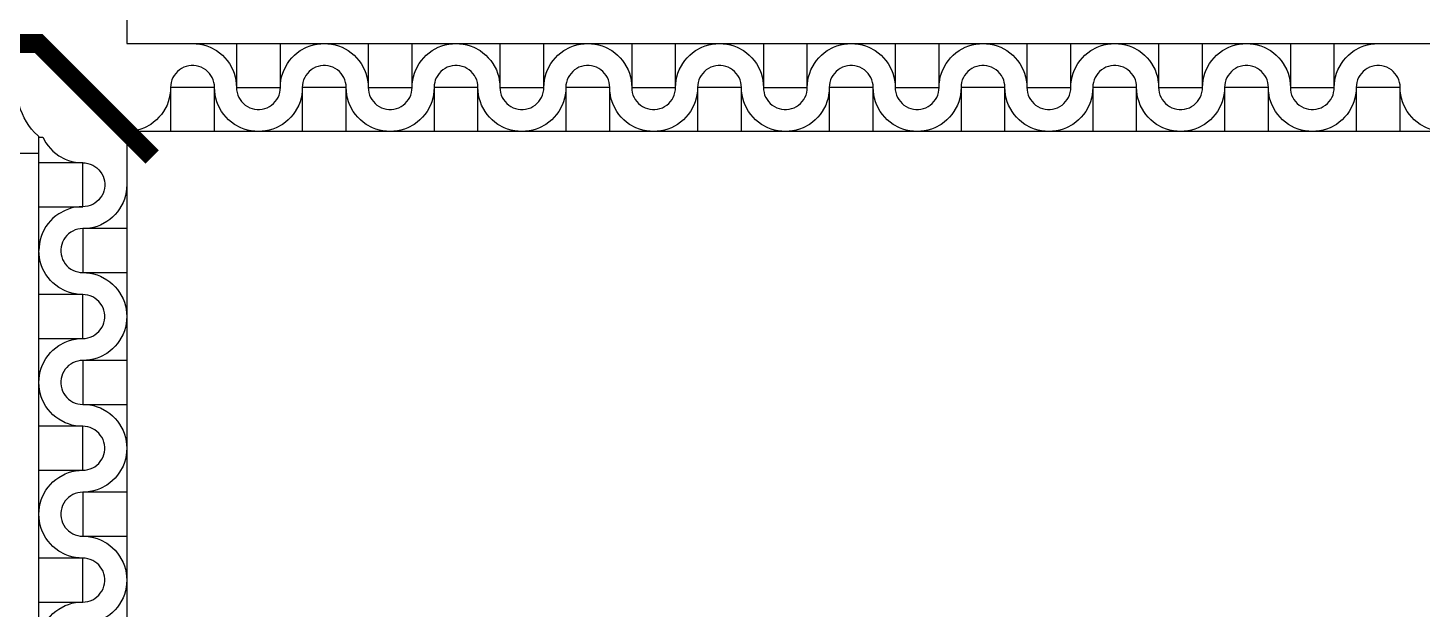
# Model space of a CAD drawing. Extents: x 190.8 to 267.1, y 124 to 174.8.
# Drawn here: x 226.627 to 228.85, y 158.449 to 159.376 of the extents above; entities that cross this region are included whole.
import ezdxf

# ---------------------------------------------------------------- set-up
doc = ezdxf.new("R2010")
doc.units = 0
doc.header["$MEASUREMENT"] = 0

msp = doc.modelspace()

# ---------------------------------------------------------------- linework, layer by layer
msp.add_line((226.7846, 159.3506), (228.8875, 159.3506))
for points in [[(228.8875, 161.4106), (226.7846, 161.4106), (226.7846, 159.3506)], [(226.8896, 159.3506), (226.8954, 159.3503), (226.9011, 159.3496), (226.9069, 159.3486), (226.9124, 159.3468), (226.9179, 159.3448), (226.9279, 159.3393), (226.9326, 159.3358), (226.9371, 159.3321), (226.9411, 159.3281), (226.9449, 159.3236), (226.9484, 159.3188), (226.9539, 159.3088), (226.9559, 159.3033), (226.9576, 159.2978), (226.9586, 159.2921), (226.9594, 159.2863), (226.9596, 159.2806)], [(226.9596, 159.3506), (226.9596, 159.2806), (227.0296, 159.2806), (227.0296, 159.3506)], [(227.0296, 159.2806), (227.0299, 159.2863), (227.0306, 159.2921), (227.0316, 159.2978), (227.0334, 159.3033), (227.0354, 159.3088), (227.0409, 159.3188), (227.0444, 159.3236), (227.0481, 159.3281), (227.0521, 159.3321), (227.0566, 159.3358), (227.0614, 159.3393), (227.0714, 159.3448), (227.0769, 159.3468), (227.0824, 159.3486), (227.0881, 159.3496), (227.0939, 159.3503), (227.0996, 159.3506)], [(227.0996, 159.3506), (227.1054, 159.3503), (227.1111, 159.3496), (227.1169, 159.3486), (227.1224, 159.3468), (227.1279, 159.3448), (227.1379, 159.3393), (227.1426, 159.3358), (227.1471, 159.3321), (227.1511, 159.3281), (227.1549, 159.3236), (227.1584, 159.3188), (227.1639, 159.3088), (227.1659, 159.3033), (227.1676, 159.2978), (227.1686, 159.2921), (227.1694, 159.2863), (227.1696, 159.2806)], [(227.1696, 159.3506), (227.1696, 159.2806), (227.2396, 159.2806), (227.2396, 159.3506)], [(227.2396, 159.2806), (227.2399, 159.2863), (227.2406, 159.2921), (227.2416, 159.2978), (227.2434, 159.3033), (227.2454, 159.3088), (227.2509, 159.3188), (227.2544, 159.3236), (227.2581, 159.3281), (227.2621, 159.3321), (227.2666, 159.3358), (227.2714, 159.3393), (227.2814, 159.3448), (227.2869, 159.3468), (227.2924, 159.3486), (227.2981, 159.3496), (227.3039, 159.3503), (227.3096, 159.3506)], [(227.3096, 159.3506), (227.3154, 159.3503), (227.3211, 159.3496), (227.3269, 159.3486), (227.3324, 159.3468), (227.3379, 159.3448), (227.3479, 159.3393), (227.3526, 159.3358), (227.3571, 159.3321), (227.3611, 159.3281), (227.3649, 159.3236), (227.3684, 159.3188), (227.3739, 159.3088), (227.3759, 159.3033), (227.3776, 159.2978), (227.3786, 159.2921), (227.3794, 159.2863), (227.3796, 159.2806)], [(227.3796, 159.3506), (227.3796, 159.2806), (227.4496, 159.2806), (227.4496, 159.3506)], [(227.4496, 159.2806), (227.4499, 159.2863), (227.4506, 159.2921), (227.4516, 159.2978), (227.4534, 159.3033), (227.4554, 159.3088), (227.4609, 159.3188), (227.4644, 159.3236), (227.4681, 159.3281), (227.4721, 159.3321), (227.4766, 159.3358), (227.4814, 159.3393), (227.4914, 159.3448), (227.4969, 159.3468), (227.5024, 159.3486), (227.5081, 159.3496), (227.5139, 159.3503), (227.5196, 159.3506)], [(227.5196, 159.3506), (227.5254, 159.3503), (227.5311, 159.3496), (227.5369, 159.3486), (227.5424, 159.3468), (227.5479, 159.3448), (227.5579, 159.3393), (227.5626, 159.3358), (227.5671, 159.3321), (227.5711, 159.3281), (227.5749, 159.3236), (227.5784, 159.3188), (227.5839, 159.3088), (227.5859, 159.3033), (227.5876, 159.2978), (227.5886, 159.2921), (227.5894, 159.2863), (227.5896, 159.2806)], [(227.5896, 159.3506), (227.5896, 159.2806), (227.6596, 159.2806), (227.6596, 159.3506)], [(227.6596, 159.2806), (227.6599, 159.2863), (227.6606, 159.2921), (227.6616, 159.2978), (227.6634, 159.3033), (227.6654, 159.3088), (227.6709, 159.3188), (227.6744, 159.3236), (227.6781, 159.3281), (227.6821, 159.3321), (227.6866, 159.3358), (227.6914, 159.3393), (227.7014, 159.3448), (227.7069, 159.3468), (227.7124, 159.3486), (227.7181, 159.3496), (227.7239, 159.3503), (227.7296, 159.3506)], [(227.7296, 159.3506), (227.7354, 159.3503), (227.7411, 159.3496), (227.7469, 159.3486), (227.7524, 159.3468), (227.7579, 159.3448), (227.7679, 159.3393), (227.7726, 159.3358), (227.7771, 159.3321), (227.7811, 159.3281), (227.7849, 159.3236), (227.7884, 159.3188), (227.7939, 159.3088), (227.7959, 159.3033), (227.7976, 159.2978), (227.7986, 159.2921), (227.7994, 159.2863), (227.7996, 159.2806)], [(227.7996, 159.3506), (227.7996, 159.2806), (227.8696, 159.2806), (227.8696, 159.3506)], [(227.8696, 159.2806), (227.8699, 159.2863), (227.8706, 159.2921), (227.8716, 159.2978), (227.8734, 159.3033), (227.8754, 159.3088), (227.8809, 159.3188), (227.8844, 159.3236), (227.8881, 159.3281), (227.8921, 159.3321), (227.8966, 159.3358), (227.9014, 159.3393), (227.9114, 159.3448), (227.9169, 159.3468), (227.9224, 159.3486), (227.9281, 159.3496), (227.9339, 159.3503), (227.9396, 159.3506)], [(227.9396, 159.3506), (227.9454, 159.3503), (227.9511, 159.3496), (227.9569, 159.3486), (227.9624, 159.3468), (227.9679, 159.3448), (227.9779, 159.3393), (227.9826, 159.3358), (227.9871, 159.3321), (227.9911, 159.3281), (227.9949, 159.3236), (227.9984, 159.3188), (228.0039, 159.3088), (228.0059, 159.3033), (228.0076, 159.2978), (228.0086, 159.2921), (228.0094, 159.2863), (228.0096, 159.2806)], [(228.0096, 159.3506), (228.0096, 159.2806), (228.0796, 159.2806), (228.0796, 159.3506)], [(228.0796, 159.2806), (228.0799, 159.2863), (228.0806, 159.2921), (228.0816, 159.2978), (228.0834, 159.3033), (228.0854, 159.3088), (228.0909, 159.3188), (228.0944, 159.3236), (228.0981, 159.3281), (228.1021, 159.3321), (228.1066, 159.3358), (228.1114, 159.3393), (228.1214, 159.3448), (228.1269, 159.3468), (228.1324, 159.3486), (228.1381, 159.3496), (228.1439, 159.3503), (228.1496, 159.3506)], [(228.1496, 159.3506), (228.1554, 159.3503), (228.1611, 159.3496), (228.1669, 159.3486), (228.1724, 159.3468), (228.1779, 159.3448), (228.1879, 159.3393), (228.1926, 159.3358), (228.1971, 159.3321), (228.2011, 159.3281), (228.2049, 159.3236), (228.2084, 159.3188), (228.2139, 159.3088), (228.2159, 159.3033), (228.2176, 159.2978), (228.2186, 159.2921), (228.2194, 159.2863), (228.2196, 159.2806)], [(228.2196, 159.3506), (228.2196, 159.2806), (228.2896, 159.2806), (228.2896, 159.3506)], [(228.2896, 159.2806), (228.2899, 159.2863), (228.2906, 159.2921), (228.2916, 159.2978), (228.2934, 159.3033), (228.2954, 159.3088), (228.3009, 159.3188), (228.3044, 159.3236), (228.3081, 159.3281), (228.3121, 159.3321), (228.3166, 159.3358), (228.3214, 159.3393), (228.3314, 159.3448), (228.3369, 159.3468), (228.3424, 159.3486), (228.3481, 159.3496), (228.3539, 159.3503), (228.3596, 159.3506)], [(228.3596, 159.3506), (228.3654, 159.3503), (228.3711, 159.3496), (228.3769, 159.3486), (228.3824, 159.3468), (228.3879, 159.3448), (228.3979, 159.3393), (228.4026, 159.3358), (228.4071, 159.3321), (228.4111, 159.3281), (228.4149, 159.3236), (228.4184, 159.3188), (228.4239, 159.3088), (228.4259, 159.3033), (228.4276, 159.2978), (228.4286, 159.2921), (228.4294, 159.2863), (228.4296, 159.2806)], [(228.4296, 159.3506), (228.4296, 159.2806), (228.4996, 159.2806), (228.4996, 159.3506)], [(228.4996, 159.2806), (228.4999, 159.2863), (228.5006, 159.2921), (228.5016, 159.2978), (228.5034, 159.3033), (228.5054, 159.3088), (228.5109, 159.3188), (228.5144, 159.3236), (228.5181, 159.3281), (228.5221, 159.3321), (228.5266, 159.3358), (228.5314, 159.3393), (228.5414, 159.3448), (228.5469, 159.3468), (228.5524, 159.3486), (228.5581, 159.3496), (228.5639, 159.3503), (228.5696, 159.3506)], [(228.5696, 159.3506), (228.5754, 159.3503), (228.5811, 159.3496), (228.5869, 159.3486), (228.5924, 159.3468), (228.5979, 159.3448), (228.6079, 159.3393), (228.6126, 159.3358), (228.6171, 159.3321), (228.6211, 159.3281), (228.6249, 159.3236), (228.6284, 159.3188), (228.6339, 159.3088), (228.6359, 159.3033), (228.6376, 159.2978), (228.6386, 159.2921), (228.6394, 159.2863), (228.6396, 159.2806)], [(228.6396, 159.3506), (228.6396, 159.2806), (228.7096, 159.2806), (228.7096, 159.3506)], [(228.7096, 159.2806), (228.7099, 159.2863), (228.7106, 159.2921), (228.7116, 159.2978), (228.7134, 159.3033), (228.7154, 159.3088), (228.7209, 159.3188), (228.7244, 159.3236), (228.7281, 159.3281), (228.7321, 159.3321), (228.7366, 159.3358), (228.7414, 159.3393), (228.7514, 159.3448), (228.7569, 159.3468), (228.7624, 159.3486), (228.7681, 159.3496), (228.7739, 159.3503), (228.7796, 159.3506)], [(226.9246, 159.2806), (226.9244, 159.2846), (226.9236, 159.2886), (226.9226, 159.2926), (226.9209, 159.2963), (226.9189, 159.2998), (226.9164, 159.3031), (226.9136, 159.3061), (226.9106, 159.3086), (226.9071, 159.3108), (226.9034, 159.3128), (226.8996, 159.3141), (226.8956, 159.3151), (226.8916, 159.3156), (226.8876, 159.3156), (226.8836, 159.3151), (226.8796, 159.3141), (226.8756, 159.3128), (226.8721, 159.3108), (226.8686, 159.3086), (226.8656, 159.3061), (226.8629, 159.3031), (226.8604, 159.2998), (226.8584, 159.2963), (226.8566, 159.2926), (226.8556, 159.2886), (226.8549, 159.2846), (226.8546, 159.2806)], [(227.1346, 159.2806), (227.1344, 159.2846), (227.1336, 159.2886), (227.1326, 159.2926), (227.1309, 159.2963), (227.1289, 159.2998), (227.1264, 159.3031), (227.1236, 159.3061), (227.1206, 159.3086), (227.1171, 159.3108), (227.1134, 159.3128), (227.1096, 159.3141), (227.1056, 159.3151), (227.1016, 159.3156), (227.0976, 159.3156), (227.0936, 159.3151), (227.0896, 159.3141), (227.0856, 159.3128), (227.0821, 159.3108), (227.0786, 159.3086), (227.0756, 159.3061), (227.0729, 159.3031), (227.0704, 159.2998), (227.0684, 159.2963), (227.0666, 159.2926), (227.0656, 159.2886), (227.0649, 159.2846), (227.0646, 159.2806)], [(227.3446, 159.2806), (227.3444, 159.2846), (227.3436, 159.2886), (227.3426, 159.2926), (227.3409, 159.2963), (227.3389, 159.2998), (227.3364, 159.3031), (227.3336, 159.3061), (227.3306, 159.3086), (227.3271, 159.3108), (227.3234, 159.3128), (227.3196, 159.3141), (227.3156, 159.3151), (227.3116, 159.3156), (227.3076, 159.3156), (227.3036, 159.3151), (227.2996, 159.3141), (227.2956, 159.3128), (227.2921, 159.3108), (227.2886, 159.3086), (227.2856, 159.3061), (227.2829, 159.3031), (227.2804, 159.2998), (227.2784, 159.2963), (227.2766, 159.2926), (227.2756, 159.2886), (227.2749, 159.2846), (227.2746, 159.2806)], [(227.5546, 159.2806), (227.5544, 159.2846), (227.5536, 159.2886), (227.5526, 159.2926), (227.5509, 159.2963), (227.5489, 159.2998), (227.5464, 159.3031), (227.5436, 159.3061), (227.5406, 159.3086), (227.5371, 159.3108), (227.5334, 159.3128), (227.5296, 159.3141), (227.5256, 159.3151), (227.5216, 159.3156), (227.5176, 159.3156), (227.5136, 159.3151), (227.5096, 159.3141), (227.5056, 159.3128), (227.5021, 159.3108), (227.4986, 159.3086), (227.4956, 159.3061), (227.4929, 159.3031), (227.4904, 159.2998), (227.4884, 159.2963), (227.4866, 159.2926), (227.4856, 159.2886), (227.4849, 159.2846), (227.4846, 159.2806)], [(227.7646, 159.2806), (227.7644, 159.2846), (227.7636, 159.2886), (227.7626, 159.2926), (227.7609, 159.2963), (227.7589, 159.2998), (227.7564, 159.3031), (227.7536, 159.3061), (227.7506, 159.3086), (227.7471, 159.3108), (227.7434, 159.3128), (227.7396, 159.3141), (227.7356, 159.3151), (227.7316, 159.3156), (227.7276, 159.3156), (227.7236, 159.3151), (227.7196, 159.3141), (227.7156, 159.3128), (227.7121, 159.3108), (227.7086, 159.3086), (227.7056, 159.3061), (227.7029, 159.3031), (227.7004, 159.2998), (227.6984, 159.2963), (227.6966, 159.2926), (227.6956, 159.2886), (227.6949, 159.2846), (227.6946, 159.2806)], [(227.9746, 159.2806), (227.9744, 159.2846), (227.9736, 159.2886), (227.9726, 159.2926), (227.9709, 159.2963), (227.9689, 159.2998), (227.9664, 159.3031), (227.9636, 159.3061), (227.9606, 159.3086), (227.9571, 159.3108), (227.9534, 159.3128), (227.9496, 159.3141), (227.9456, 159.3151), (227.9416, 159.3156), (227.9376, 159.3156), (227.9336, 159.3151), (227.9296, 159.3141), (227.9256, 159.3128), (227.9221, 159.3108), (227.9186, 159.3086), (227.9156, 159.3061), (227.9129, 159.3031), (227.9104, 159.2998), (227.9084, 159.2963), (227.9066, 159.2926), (227.9056, 159.2886), (227.9049, 159.2846), (227.9046, 159.2806)], [(228.1846, 159.2806), (228.1844, 159.2846), (228.1836, 159.2886), (228.1826, 159.2926), (228.1809, 159.2963), (228.1789, 159.2998), (228.1764, 159.3031), (228.1736, 159.3061), (228.1706, 159.3086), (228.1671, 159.3108), (228.1634, 159.3128), (228.1596, 159.3141), (228.1556, 159.3151), (228.1516, 159.3156), (228.1476, 159.3156), (228.1436, 159.3151), (228.1396, 159.3141), (228.1356, 159.3128), (228.1321, 159.3108), (228.1286, 159.3086), (228.1256, 159.3061), (228.1229, 159.3031), (228.1204, 159.2998), (228.1184, 159.2963), (228.1166, 159.2926), (228.1156, 159.2886), (228.1149, 159.2846), (228.1146, 159.2806)], [(228.3946, 159.2806), (228.3944, 159.2846), (228.3936, 159.2886), (228.3926, 159.2926), (228.3909, 159.2963), (228.3889, 159.2998), (228.3864, 159.3031), (228.3836, 159.3061), (228.3806, 159.3086), (228.3771, 159.3108), (228.3734, 159.3128), (228.3696, 159.3141), (228.3656, 159.3151), (228.3616, 159.3156), (228.3576, 159.3156), (228.3536, 159.3151), (228.3496, 159.3141), (228.3456, 159.3128), (228.3421, 159.3108), (228.3386, 159.3086), (228.3356, 159.3061), (228.3329, 159.3031), (228.3304, 159.2998), (228.3284, 159.2963), (228.3266, 159.2926), (228.3256, 159.2886), (228.3249, 159.2846), (228.3246, 159.2806)], [(228.6046, 159.2806), (228.6044, 159.2846), (228.6036, 159.2886), (228.6026, 159.2926), (228.6009, 159.2963), (228.5989, 159.2998), (228.5964, 159.3031), (228.5936, 159.3061), (228.5906, 159.3086), (228.5871, 159.3108), (228.5834, 159.3128), (228.5796, 159.3141), (228.5756, 159.3151), (228.5716, 159.3156), (228.5676, 159.3156), (228.5636, 159.3151), (228.5596, 159.3141), (228.5556, 159.3128), (228.5521, 159.3108), (228.5486, 159.3086), (228.5456, 159.3061), (228.5429, 159.3031), (228.5404, 159.2998), (228.5384, 159.2963), (228.5366, 159.2926), (228.5356, 159.2886), (228.5349, 159.2846), (228.5346, 159.2806)], [(228.8146, 159.2806), (228.8144, 159.2846), (228.8136, 159.2886), (228.8126, 159.2926), (228.8109, 159.2963), (228.8089, 159.2998), (228.8064, 159.3031), (228.8036, 159.3061), (228.8006, 159.3086), (228.7971, 159.3108), (228.7934, 159.3128), (228.7896, 159.3141), (228.7856, 159.3151), (228.7816, 159.3156), (228.7776, 159.3156), (228.7736, 159.3151), (228.7696, 159.3141), (228.7656, 159.3128), (228.7621, 159.3108), (228.7586, 159.3086), (228.7556, 159.3061), (228.7529, 159.3031), (228.7504, 159.2998), (228.7484, 159.2963), (228.7466, 159.2926), (228.7456, 159.2886), (228.7449, 159.2846), (228.7446, 159.2806)], [(226.6446, 159.2023), (226.6429, 159.2038), (226.6379, 159.2088), (226.6331, 159.2143), (226.6289, 159.2201), (226.6249, 159.2261), (226.6214, 159.2323), (226.6184, 159.2388), (226.6156, 159.2453), (226.6134, 159.2523), (226.6119, 159.2593), (226.6106, 159.2663), (226.6099, 159.2733), (226.6096, 159.2806)], [(226.8546, 159.2806), (226.8544, 159.2748), (226.8536, 159.2691), (226.8526, 159.2633), (226.8509, 159.2578), (226.8489, 159.2523), (226.8434, 159.2423), (226.8399, 159.2376), (226.8361, 159.2331), (226.8321, 159.2291), (226.8276, 159.2253), (226.8229, 159.2218), (226.8129, 159.2163), (226.8074, 159.2143), (226.8019, 159.2126), (226.7961, 159.2116), (226.7904, 159.2108), (226.7846, 159.2106)], [(226.9246, 159.2106), (226.9246, 159.2806), (226.8546, 159.2806), (226.8546, 159.2106)], [(226.9946, 159.2106), (226.9889, 159.2108), (226.9831, 159.2116), (226.9774, 159.2126), (226.9719, 159.2143), (226.9664, 159.2163), (226.9564, 159.2218), (226.9516, 159.2253), (226.9471, 159.2291), (226.9431, 159.2331), (226.9394, 159.2376), (226.9359, 159.2423), (226.9304, 159.2523), (226.9284, 159.2578), (226.9266, 159.2633), (226.9256, 159.2691), (226.9249, 159.2748), (226.9246, 159.2806)], [(226.9596, 159.2806), (226.9599, 159.2766), (226.9606, 159.2726), (226.9616, 159.2686), (226.9634, 159.2648), (226.9654, 159.2613), (226.9679, 159.2581), (226.9706, 159.2551), (226.9736, 159.2526), (226.9771, 159.2503), (226.9809, 159.2483), (226.9846, 159.2471), (226.9886, 159.2461), (226.9926, 159.2456), (226.9966, 159.2456), (227.0006, 159.2461), (227.0046, 159.2471), (227.0086, 159.2483), (227.0121, 159.2503), (227.0156, 159.2526), (227.0186, 159.2551), (227.0214, 159.2581), (227.0239, 159.2613), (227.0259, 159.2648), (227.0276, 159.2686), (227.0286, 159.2726), (227.0294, 159.2766), (227.0296, 159.2806)], [(227.0646, 159.2806), (227.0644, 159.2748), (227.0636, 159.2691), (227.0626, 159.2633), (227.0609, 159.2578), (227.0589, 159.2523), (227.0534, 159.2423), (227.0499, 159.2376), (227.0461, 159.2331), (227.0421, 159.2291), (227.0376, 159.2253), (227.0329, 159.2218), (227.0229, 159.2163), (227.0174, 159.2143), (227.0119, 159.2126), (227.0061, 159.2116), (227.0004, 159.2108), (226.9946, 159.2106)], [(227.1346, 159.2106), (227.1346, 159.2806), (227.0646, 159.2806), (227.0646, 159.2106)], [(227.2046, 159.2106), (227.1989, 159.2108), (227.1931, 159.2116), (227.1874, 159.2126), (227.1819, 159.2143), (227.1764, 159.2163), (227.1664, 159.2218), (227.1616, 159.2253), (227.1571, 159.2291), (227.1531, 159.2331), (227.1494, 159.2376), (227.1459, 159.2423), (227.1404, 159.2523), (227.1384, 159.2578), (227.1366, 159.2633), (227.1356, 159.2691), (227.1349, 159.2748), (227.1346, 159.2806)], [(227.1696, 159.2806), (227.1699, 159.2766), (227.1706, 159.2726), (227.1716, 159.2686), (227.1734, 159.2648), (227.1754, 159.2613), (227.1779, 159.2581), (227.1806, 159.2551), (227.1836, 159.2526), (227.1871, 159.2503), (227.1909, 159.2483), (227.1946, 159.2471), (227.1986, 159.2461), (227.2026, 159.2456), (227.2066, 159.2456), (227.2106, 159.2461), (227.2146, 159.2471), (227.2186, 159.2483), (227.2221, 159.2503), (227.2256, 159.2526), (227.2286, 159.2551), (227.2314, 159.2581), (227.2339, 159.2613), (227.2359, 159.2648), (227.2376, 159.2686), (227.2386, 159.2726), (227.2394, 159.2766), (227.2396, 159.2806)], [(227.2746, 159.2806), (227.2744, 159.2748), (227.2736, 159.2691), (227.2726, 159.2633), (227.2709, 159.2578), (227.2689, 159.2523), (227.2634, 159.2423), (227.2599, 159.2376), (227.2561, 159.2331), (227.2521, 159.2291), (227.2476, 159.2253), (227.2429, 159.2218), (227.2329, 159.2163), (227.2274, 159.2143), (227.2219, 159.2126), (227.2161, 159.2116), (227.2104, 159.2108), (227.2046, 159.2106)], [(227.3446, 159.2106), (227.3446, 159.2806), (227.2746, 159.2806), (227.2746, 159.2106)], [(227.4146, 159.2106), (227.4089, 159.2108), (227.4031, 159.2116), (227.3974, 159.2126), (227.3919, 159.2143), (227.3864, 159.2163), (227.3764, 159.2218), (227.3716, 159.2253), (227.3671, 159.2291), (227.3631, 159.2331), (227.3594, 159.2376), (227.3559, 159.2423), (227.3504, 159.2523), (227.3484, 159.2578), (227.3466, 159.2633), (227.3456, 159.2691), (227.3449, 159.2748), (227.3446, 159.2806)], [(227.3796, 159.2806), (227.3799, 159.2766), (227.3806, 159.2726), (227.3816, 159.2686), (227.3834, 159.2648), (227.3854, 159.2613), (227.3879, 159.2581), (227.3906, 159.2551), (227.3936, 159.2526), (227.3971, 159.2503), (227.4009, 159.2483), (227.4046, 159.2471), (227.4086, 159.2461), (227.4126, 159.2456), (227.4166, 159.2456), (227.4206, 159.2461), (227.4246, 159.2471), (227.4286, 159.2483), (227.4321, 159.2503), (227.4356, 159.2526), (227.4386, 159.2551), (227.4414, 159.2581), (227.4439, 159.2613), (227.4459, 159.2648), (227.4476, 159.2686), (227.4486, 159.2726), (227.4494, 159.2766), (227.4496, 159.2806)], [(227.4846, 159.2806), (227.4844, 159.2748), (227.4836, 159.2691), (227.4826, 159.2633), (227.4809, 159.2578), (227.4789, 159.2523), (227.4734, 159.2423), (227.4699, 159.2376), (227.4661, 159.2331), (227.4621, 159.2291), (227.4576, 159.2253), (227.4529, 159.2218), (227.4429, 159.2163), (227.4374, 159.2143), (227.4319, 159.2126), (227.4261, 159.2116), (227.4204, 159.2108), (227.4146, 159.2106)], [(227.5546, 159.2106), (227.5546, 159.2806), (227.4846, 159.2806), (227.4846, 159.2106)], [(227.6246, 159.2106), (227.6189, 159.2108), (227.6131, 159.2116), (227.6074, 159.2126), (227.6019, 159.2143), (227.5964, 159.2163), (227.5864, 159.2218), (227.5816, 159.2253), (227.5771, 159.2291), (227.5731, 159.2331), (227.5694, 159.2376), (227.5659, 159.2423), (227.5604, 159.2523), (227.5584, 159.2578), (227.5566, 159.2633), (227.5556, 159.2691), (227.5549, 159.2748), (227.5546, 159.2806)], [(227.5896, 159.2806), (227.5899, 159.2766), (227.5906, 159.2726), (227.5916, 159.2686), (227.5934, 159.2648), (227.5954, 159.2613), (227.5979, 159.2581), (227.6006, 159.2551), (227.6036, 159.2526), (227.6071, 159.2503), (227.6109, 159.2483), (227.6146, 159.2471), (227.6186, 159.2461), (227.6226, 159.2456), (227.6266, 159.2456), (227.6306, 159.2461), (227.6346, 159.2471), (227.6386, 159.2483), (227.6421, 159.2503), (227.6456, 159.2526), (227.6486, 159.2551), (227.6514, 159.2581), (227.6539, 159.2613), (227.6559, 159.2648), (227.6576, 159.2686), (227.6586, 159.2726), (227.6594, 159.2766), (227.6596, 159.2806)], [(227.6946, 159.2806), (227.6944, 159.2748), (227.6936, 159.2691), (227.6926, 159.2633), (227.6909, 159.2578), (227.6889, 159.2523), (227.6834, 159.2423), (227.6799, 159.2376), (227.6761, 159.2331), (227.6721, 159.2291), (227.6676, 159.2253), (227.6629, 159.2218), (227.6529, 159.2163), (227.6474, 159.2143), (227.6419, 159.2126), (227.6361, 159.2116), (227.6304, 159.2108), (227.6246, 159.2106)], [(227.7646, 159.2106), (227.7646, 159.2806), (227.6946, 159.2806), (227.6946, 159.2106)], [(227.8346, 159.2106), (227.8289, 159.2108), (227.8231, 159.2116), (227.8174, 159.2126), (227.8119, 159.2143), (227.8064, 159.2163), (227.7964, 159.2218), (227.7916, 159.2253), (227.7871, 159.2291), (227.7831, 159.2331), (227.7794, 159.2376), (227.7759, 159.2423), (227.7704, 159.2523), (227.7684, 159.2578), (227.7666, 159.2633), (227.7656, 159.2691), (227.7649, 159.2748), (227.7646, 159.2806)], [(227.7996, 159.2806), (227.7999, 159.2766), (227.8006, 159.2726), (227.8016, 159.2686), (227.8034, 159.2648), (227.8054, 159.2613), (227.8079, 159.2581), (227.8106, 159.2551), (227.8136, 159.2526), (227.8171, 159.2503), (227.8209, 159.2483), (227.8246, 159.2471), (227.8286, 159.2461), (227.8326, 159.2456), (227.8366, 159.2456), (227.8406, 159.2461), (227.8446, 159.2471), (227.8486, 159.2483), (227.8521, 159.2503), (227.8556, 159.2526), (227.8586, 159.2551), (227.8614, 159.2581), (227.8639, 159.2613), (227.8659, 159.2648), (227.8676, 159.2686), (227.8686, 159.2726), (227.8694, 159.2766), (227.8696, 159.2806)], [(227.9046, 159.2806), (227.9044, 159.2748), (227.9036, 159.2691), (227.9026, 159.2633), (227.9009, 159.2578), (227.8989, 159.2523), (227.8934, 159.2423), (227.8899, 159.2376), (227.8861, 159.2331), (227.8821, 159.2291), (227.8776, 159.2253), (227.8729, 159.2218), (227.8629, 159.2163), (227.8574, 159.2143), (227.8519, 159.2126), (227.8461, 159.2116), (227.8404, 159.2108), (227.8346, 159.2106)], [(227.9746, 159.2106), (227.9746, 159.2806), (227.9046, 159.2806), (227.9046, 159.2106)], [(228.0446, 159.2106), (228.0389, 159.2108), (228.0331, 159.2116), (228.0274, 159.2126), (228.0219, 159.2143), (228.0164, 159.2163), (228.0064, 159.2218), (228.0016, 159.2253), (227.9971, 159.2291), (227.9931, 159.2331), (227.9894, 159.2376), (227.9859, 159.2423), (227.9804, 159.2523), (227.9784, 159.2578), (227.9766, 159.2633), (227.9756, 159.2691), (227.9749, 159.2748), (227.9746, 159.2806)], [(228.0096, 159.2806), (228.0099, 159.2766), (228.0106, 159.2726), (228.0116, 159.2686), (228.0134, 159.2648), (228.0154, 159.2613), (228.0179, 159.2581), (228.0206, 159.2551), (228.0236, 159.2526), (228.0271, 159.2503), (228.0309, 159.2483), (228.0346, 159.2471), (228.0386, 159.2461), (228.0426, 159.2456), (228.0466, 159.2456), (228.0506, 159.2461), (228.0546, 159.2471), (228.0586, 159.2483), (228.0621, 159.2503), (228.0656, 159.2526), (228.0686, 159.2551), (228.0714, 159.2581), (228.0739, 159.2613), (228.0759, 159.2648), (228.0776, 159.2686), (228.0786, 159.2726), (228.0794, 159.2766), (228.0796, 159.2806)], [(228.1146, 159.2806), (228.1144, 159.2748), (228.1136, 159.2691), (228.1126, 159.2633), (228.1109, 159.2578), (228.1089, 159.2523), (228.1034, 159.2423), (228.0999, 159.2376), (228.0961, 159.2331), (228.0921, 159.2291), (228.0876, 159.2253), (228.0829, 159.2218), (228.0729, 159.2163), (228.0674, 159.2143), (228.0619, 159.2126), (228.0561, 159.2116), (228.0504, 159.2108), (228.0446, 159.2106)], [(228.1846, 159.2106), (228.1846, 159.2806), (228.1146, 159.2806), (228.1146, 159.2106)], [(228.2546, 159.2106), (228.2489, 159.2108), (228.2431, 159.2116), (228.2374, 159.2126), (228.2319, 159.2143), (228.2264, 159.2163), (228.2164, 159.2218), (228.2116, 159.2253), (228.2071, 159.2291), (228.2031, 159.2331), (228.1994, 159.2376), (228.1959, 159.2423), (228.1904, 159.2523), (228.1884, 159.2578), (228.1866, 159.2633), (228.1856, 159.2691), (228.1849, 159.2748), (228.1846, 159.2806)], [(228.2196, 159.2806), (228.2199, 159.2766), (228.2206, 159.2726), (228.2216, 159.2686), (228.2234, 159.2648), (228.2254, 159.2613), (228.2279, 159.2581), (228.2306, 159.2551), (228.2336, 159.2526), (228.2371, 159.2503), (228.2409, 159.2483), (228.2446, 159.2471), (228.2486, 159.2461), (228.2526, 159.2456), (228.2566, 159.2456), (228.2606, 159.2461), (228.2646, 159.2471), (228.2686, 159.2483), (228.2721, 159.2503), (228.2756, 159.2526), (228.2786, 159.2551), (228.2814, 159.2581), (228.2839, 159.2613), (228.2859, 159.2648), (228.2876, 159.2686), (228.2886, 159.2726), (228.2894, 159.2766), (228.2896, 159.2806)], [(228.3246, 159.2806), (228.3244, 159.2748), (228.3236, 159.2691), (228.3226, 159.2633), (228.3209, 159.2578), (228.3189, 159.2523), (228.3134, 159.2423), (228.3099, 159.2376), (228.3061, 159.2331), (228.3021, 159.2291), (228.2976, 159.2253), (228.2929, 159.2218), (228.2829, 159.2163), (228.2774, 159.2143), (228.2719, 159.2126), (228.2661, 159.2116), (228.2604, 159.2108), (228.2546, 159.2106)], [(228.3946, 159.2106), (228.3946, 159.2806), (228.3246, 159.2806), (228.3246, 159.2106)], [(228.4646, 159.2106), (228.4589, 159.2108), (228.4531, 159.2116), (228.4474, 159.2126), (228.4419, 159.2143), (228.4364, 159.2163), (228.4264, 159.2218), (228.4216, 159.2253), (228.4171, 159.2291), (228.4131, 159.2331), (228.4094, 159.2376), (228.4059, 159.2423), (228.4004, 159.2523), (228.3984, 159.2578), (228.3966, 159.2633), (228.3956, 159.2691), (228.3949, 159.2748), (228.3946, 159.2806)], [(228.4296, 159.2806), (228.4299, 159.2766), (228.4306, 159.2726), (228.4316, 159.2686), (228.4334, 159.2648), (228.4354, 159.2613), (228.4379, 159.2581), (228.4406, 159.2551), (228.4436, 159.2526), (228.4471, 159.2503), (228.4509, 159.2483), (228.4546, 159.2471), (228.4586, 159.2461), (228.4626, 159.2456), (228.4666, 159.2456), (228.4706, 159.2461), (228.4746, 159.2471), (228.4786, 159.2483), (228.4821, 159.2503), (228.4856, 159.2526), (228.4886, 159.2551), (228.4914, 159.2581), (228.4939, 159.2613), (228.4959, 159.2648), (228.4976, 159.2686), (228.4986, 159.2726), (228.4994, 159.2766), (228.4996, 159.2806)], [(228.5346, 159.2806), (228.5344, 159.2748), (228.5336, 159.2691), (228.5326, 159.2633), (228.5309, 159.2578), (228.5289, 159.2523), (228.5234, 159.2423), (228.5199, 159.2376), (228.5161, 159.2331), (228.5121, 159.2291), (228.5076, 159.2253), (228.5029, 159.2218), (228.4929, 159.2163), (228.4874, 159.2143), (228.4819, 159.2126), (228.4761, 159.2116), (228.4704, 159.2108), (228.4646, 159.2106)], [(228.6046, 159.2106), (228.6046, 159.2806), (228.5346, 159.2806), (228.5346, 159.2106)], [(228.6746, 159.2106), (228.6689, 159.2108), (228.6631, 159.2116), (228.6574, 159.2126), (228.6519, 159.2143), (228.6464, 159.2163), (228.6364, 159.2218), (228.6316, 159.2253), (228.6271, 159.2291), (228.6231, 159.2331), (228.6194, 159.2376), (228.6159, 159.2423), (228.6104, 159.2523), (228.6084, 159.2578), (228.6066, 159.2633), (228.6056, 159.2691), (228.6049, 159.2748), (228.6046, 159.2806)], [(228.6396, 159.2806), (228.6399, 159.2766), (228.6406, 159.2726), (228.6416, 159.2686), (228.6434, 159.2648), (228.6454, 159.2613), (228.6479, 159.2581), (228.6506, 159.2551), (228.6536, 159.2526), (228.6571, 159.2503), (228.6609, 159.2483), (228.6646, 159.2471), (228.6686, 159.2461), (228.6726, 159.2456), (228.6766, 159.2456), (228.6806, 159.2461), (228.6846, 159.2471), (228.6886, 159.2483), (228.6921, 159.2503), (228.6956, 159.2526), (228.6986, 159.2551), (228.7014, 159.2581), (228.7039, 159.2613), (228.7059, 159.2648), (228.7076, 159.2686), (228.7086, 159.2726), (228.7094, 159.2766), (228.7096, 159.2806)], [(228.7446, 159.2806), (228.7444, 159.2748), (228.7436, 159.2691), (228.7426, 159.2633), (228.7409, 159.2578), (228.7389, 159.2523), (228.7334, 159.2423), (228.7299, 159.2376), (228.7261, 159.2331), (228.7221, 159.2291), (228.7176, 159.2253), (228.7129, 159.2218), (228.7029, 159.2163), (228.6974, 159.2143), (228.6919, 159.2126), (228.6861, 159.2116), (228.6804, 159.2108), (228.6746, 159.2106)], [(228.8146, 159.2106), (228.8146, 159.2806), (228.7446, 159.2806), (228.7446, 159.2106)], [(228.8846, 159.2106), (228.8789, 159.2108), (228.8731, 159.2116), (228.8674, 159.2126), (228.8619, 159.2143), (228.8564, 159.2163), (228.8464, 159.2218), (228.8416, 159.2253), (228.8371, 159.2291), (228.8331, 159.2331), (228.8294, 159.2376), (228.8259, 159.2423), (228.8204, 159.2523), (228.8184, 159.2578), (228.8166, 159.2633), (228.8156, 159.2691), (228.8149, 159.2748), (228.8146, 159.2806)], [(226.6446, 157.1856), (226.6446, 159.2023)], [(226.6446, 159.2016), (226.6508, 159.2016), (226.6559, 159.1923), (226.6594, 159.1876), (226.6631, 159.1831), (226.6671, 159.1791), (226.6716, 159.1753), (226.6764, 159.1718), (226.6864, 159.1663), (226.6919, 159.1643), (226.6974, 159.1626), (226.7031, 159.1616), (226.7089, 159.1608), (226.7146, 159.1606)], [(228.8875, 159.2106), (226.7846, 159.2106), (226.7846, 157.1506)], [(226.6446, 159.1756), (224.5446, 159.1756)], [(226.6446, 159.0906), (226.7146, 159.0906), (226.7146, 159.1606), (226.6446, 159.1606)], [(226.7146, 159.1606), (226.7186, 159.1603), (226.7226, 159.1596), (226.7266, 159.1586), (226.7304, 159.1568), (226.7339, 159.1548), (226.7371, 159.1523), (226.7401, 159.1496), (226.7426, 159.1466), (226.7449, 159.1431), (226.7469, 159.1393), (226.7481, 159.1356), (226.7491, 159.1316), (226.7496, 159.1276), (226.7496, 159.1236), (226.7491, 159.1196), (226.7481, 159.1156), (226.7469, 159.1116), (226.7449, 159.1081), (226.7426, 159.1046), (226.7401, 159.1016), (226.7371, 159.0988), (226.7339, 159.0963), (226.7304, 159.0943), (226.7266, 159.0926), (226.7226, 159.0916), (226.7186, 159.0908), (226.7146, 159.0906)], [(226.7846, 159.1256), (226.7844, 159.1198), (226.7836, 159.1141), (226.7826, 159.1083), (226.7809, 159.1028), (226.7789, 159.0973), (226.7734, 159.0873), (226.7699, 159.0826), (226.7661, 159.0781), (226.7621, 159.0741), (226.7576, 159.0703), (226.7529, 159.0668), (226.7429, 159.0613), (226.7374, 159.0593), (226.7319, 159.0576), (226.7261, 159.0566), (226.7204, 159.0558), (226.7146, 159.0556)], [(226.7146, 159.0906), (226.7089, 159.0903), (226.7031, 159.0896), (226.6974, 159.0886), (226.6919, 159.0868), (226.6864, 159.0848), (226.6764, 159.0793), (226.6716, 159.0758), (226.6671, 159.0721), (226.6631, 159.0681), (226.6594, 159.0636), (226.6559, 159.0588), (226.6504, 159.0488), (226.6484, 159.0433), (226.6466, 159.0378), (226.6456, 159.0321), (226.6449, 159.0263), (226.6446, 159.0206)], [(226.7146, 159.0556), (226.7106, 159.0553), (226.7066, 159.0546), (226.7026, 159.0536), (226.6989, 159.0518), (226.6954, 159.0498), (226.6921, 159.0473), (226.6891, 159.0446), (226.6866, 159.0416), (226.6844, 159.0381), (226.6824, 159.0343), (226.6811, 159.0306), (226.6801, 159.0266), (226.6796, 159.0226), (226.6796, 159.0186), (226.6801, 159.0146), (226.6811, 159.0106), (226.6824, 159.0066), (226.6844, 159.0031), (226.6866, 158.9996), (226.6891, 158.9966), (226.6921, 158.9938), (226.6954, 158.9913), (226.6989, 158.9893), (226.7026, 158.9876), (226.7066, 158.9866), (226.7106, 158.9858), (226.7146, 158.9856)], [(226.7846, 159.0556), (226.7146, 159.0556), (226.7146, 158.9856), (226.7846, 158.9856)], [(226.7146, 158.9506), (226.7089, 158.9508), (226.7031, 158.9516), (226.6974, 158.9526), (226.6919, 158.9543), (226.6864, 158.9563), (226.6764, 158.9618), (226.6716, 158.9653), (226.6671, 158.9691), (226.6631, 158.9731), (226.6594, 158.9776), (226.6559, 158.9823), (226.6504, 158.9923), (226.6484, 158.9978), (226.6466, 159.0033), (226.6456, 159.0091), (226.6449, 159.0148), (226.6446, 159.0206)], [(226.7146, 158.9856), (226.7204, 158.9853), (226.7261, 158.9846), (226.7319, 158.9836), (226.7374, 158.9818), (226.7429, 158.9798), (226.7529, 158.9743), (226.7576, 158.9708), (226.7621, 158.9671), (226.7661, 158.9631), (226.7699, 158.9586), (226.7734, 158.9538), (226.7789, 158.9438), (226.7809, 158.9383), (226.7826, 158.9328), (226.7836, 158.9271), (226.7844, 158.9213), (226.7846, 158.9156)], [(226.6446, 158.8806), (226.7146, 158.8806), (226.7146, 158.9506), (226.6446, 158.9506)], [(226.7146, 158.8806), (226.7186, 158.8808), (226.7226, 158.8816), (226.7266, 158.8826), (226.7304, 158.8843), (226.7339, 158.8863), (226.7371, 158.8888), (226.7401, 158.8916), (226.7426, 158.8946), (226.7449, 158.8981), (226.7469, 158.9018), (226.7481, 158.9056), (226.7491, 158.9096), (226.7496, 158.9136), (226.7496, 158.9176), (226.7491, 158.9216), (226.7481, 158.9256), (226.7469, 158.9296), (226.7449, 158.9331), (226.7426, 158.9366), (226.7401, 158.9396), (226.7371, 158.9423), (226.7339, 158.9448), (226.7304, 158.9468), (226.7266, 158.9486), (226.7226, 158.9496), (226.7186, 158.9503), (226.7146, 158.9506)], [(226.7846, 158.9156), (226.7844, 158.9098), (226.7836, 158.9041), (226.7826, 158.8983), (226.7809, 158.8928), (226.7789, 158.8873), (226.7734, 158.8773), (226.7699, 158.8726), (226.7661, 158.8681), (226.7621, 158.8641), (226.7576, 158.8603), (226.7529, 158.8568), (226.7429, 158.8513), (226.7374, 158.8493), (226.7319, 158.8476), (226.7261, 158.8466), (226.7204, 158.8458), (226.7146, 158.8456)], [(226.6446, 158.8106), (226.6449, 158.8163), (226.6456, 158.8221), (226.6466, 158.8278), (226.6484, 158.8333), (226.6504, 158.8388), (226.6559, 158.8488), (226.6594, 158.8536), (226.6631, 158.8581), (226.6671, 158.8621), (226.6716, 158.8658), (226.6764, 158.8693), (226.6864, 158.8748), (226.6919, 158.8768), (226.6974, 158.8786), (226.7031, 158.8796), (226.7089, 158.8803), (226.7146, 158.8806)], [(226.7146, 158.8456), (226.7106, 158.8453), (226.7066, 158.8446), (226.7026, 158.8436), (226.6989, 158.8418), (226.6954, 158.8398), (226.6921, 158.8373), (226.6891, 158.8346), (226.6866, 158.8316), (226.6844, 158.8281), (226.6824, 158.8243), (226.6811, 158.8206), (226.6801, 158.8166), (226.6796, 158.8126), (226.6796, 158.8086), (226.6801, 158.8046), (226.6811, 158.8006), (226.6824, 158.7966), (226.6844, 158.7931), (226.6866, 158.7896), (226.6891, 158.7866), (226.6921, 158.7838), (226.6954, 158.7813), (226.6989, 158.7793), (226.7026, 158.7776), (226.7066, 158.7766), (226.7106, 158.7758), (226.7146, 158.7756)], [(226.7846, 158.8456), (226.7146, 158.8456), (226.7146, 158.7756), (226.7846, 158.7756)], [(226.7146, 158.7406), (226.7089, 158.7408), (226.7031, 158.7416), (226.6974, 158.7426), (226.6919, 158.7443), (226.6864, 158.7463), (226.6764, 158.7518), (226.6716, 158.7553), (226.6671, 158.7591), (226.6631, 158.7631), (226.6594, 158.7676), (226.6559, 158.7723), (226.6504, 158.7823), (226.6484, 158.7878), (226.6466, 158.7933), (226.6456, 158.7991), (226.6449, 158.8048), (226.6446, 158.8106)], [(226.7146, 158.7756), (226.7204, 158.7753), (226.7261, 158.7746), (226.7319, 158.7736), (226.7374, 158.7718), (226.7429, 158.7698), (226.7529, 158.7643), (226.7576, 158.7608), (226.7621, 158.7571), (226.7661, 158.7531), (226.7699, 158.7486), (226.7734, 158.7438), (226.7789, 158.7338), (226.7809, 158.7283), (226.7826, 158.7228), (226.7836, 158.7171), (226.7844, 158.7113), (226.7846, 158.7056)], [(226.6446, 158.6706), (226.7146, 158.6706), (226.7146, 158.7406), (226.6446, 158.7406)], [(226.7146, 158.6706), (226.7186, 158.6708), (226.7226, 158.6716), (226.7266, 158.6726), (226.7304, 158.6743), (226.7339, 158.6763), (226.7371, 158.6788), (226.7401, 158.6816), (226.7426, 158.6846), (226.7449, 158.6881), (226.7469, 158.6918), (226.7481, 158.6956), (226.7491, 158.6996), (226.7496, 158.7036), (226.7496, 158.7076), (226.7491, 158.7116), (226.7481, 158.7156), (226.7469, 158.7196), (226.7449, 158.7231), (226.7426, 158.7266), (226.7401, 158.7296), (226.7371, 158.7323), (226.7339, 158.7348), (226.7304, 158.7368), (226.7266, 158.7386), (226.7226, 158.7396), (226.7186, 158.7403), (226.7146, 158.7406)], [(226.7846, 158.7056), (226.7844, 158.6998), (226.7836, 158.6941), (226.7826, 158.6883), (226.7809, 158.6828), (226.7789, 158.6773), (226.7734, 158.6673), (226.7699, 158.6626), (226.7661, 158.6581), (226.7621, 158.6541), (226.7576, 158.6503), (226.7529, 158.6468), (226.7429, 158.6413), (226.7374, 158.6393), (226.7319, 158.6376), (226.7261, 158.6366), (226.7204, 158.6358), (226.7146, 158.6356)], [(226.6446, 158.6006), (226.6449, 158.6063), (226.6456, 158.6121), (226.6466, 158.6178), (226.6484, 158.6233), (226.6504, 158.6288), (226.6559, 158.6388), (226.6594, 158.6436), (226.6631, 158.6481), (226.6671, 158.6521), (226.6716, 158.6558), (226.6764, 158.6593), (226.6864, 158.6648), (226.6919, 158.6668), (226.6974, 158.6686), (226.7031, 158.6696), (226.7089, 158.6703), (226.7146, 158.6706)], [(226.7146, 158.6356), (226.7106, 158.6353), (226.7066, 158.6346), (226.7026, 158.6336), (226.6989, 158.6318), (226.6954, 158.6298), (226.6921, 158.6273), (226.6891, 158.6246), (226.6866, 158.6216), (226.6844, 158.6181), (226.6824, 158.6143), (226.6811, 158.6106), (226.6801, 158.6066), (226.6796, 158.6026), (226.6796, 158.5986), (226.6801, 158.5946), (226.6811, 158.5906), (226.6824, 158.5866), (226.6844, 158.5831), (226.6866, 158.5796), (226.6891, 158.5766), (226.6921, 158.5738), (226.6954, 158.5713), (226.6989, 158.5693), (226.7026, 158.5676), (226.7066, 158.5666), (226.7106, 158.5658), (226.7146, 158.5656)], [(226.7846, 158.6356), (226.7146, 158.6356), (226.7146, 158.5656), (226.7846, 158.5656)], [(226.7146, 158.5306), (226.7089, 158.5308), (226.7031, 158.5316), (226.6974, 158.5326), (226.6919, 158.5343), (226.6864, 158.5363), (226.6764, 158.5418), (226.6716, 158.5453), (226.6671, 158.5491), (226.6631, 158.5531), (226.6594, 158.5576), (226.6559, 158.5623), (226.6504, 158.5723), (226.6484, 158.5778), (226.6466, 158.5833), (226.6456, 158.5891), (226.6449, 158.5948), (226.6446, 158.6006)], [(226.7146, 158.5656), (226.7204, 158.5653), (226.7261, 158.5646), (226.7319, 158.5636), (226.7374, 158.5618), (226.7429, 158.5598), (226.7529, 158.5543), (226.7576, 158.5508), (226.7621, 158.5471), (226.7661, 158.5431), (226.7699, 158.5386), (226.7734, 158.5338), (226.7789, 158.5238), (226.7809, 158.5183), (226.7826, 158.5128), (226.7836, 158.5071), (226.7844, 158.5013), (226.7846, 158.4956)], [(226.6446, 158.4606), (226.7146, 158.4606), (226.7146, 158.5306), (226.6446, 158.5306)], [(226.7146, 158.4606), (226.7186, 158.4608), (226.7226, 158.4616), (226.7266, 158.4626), (226.7304, 158.4643), (226.7339, 158.4663), (226.7371, 158.4688), (226.7401, 158.4716), (226.7426, 158.4746), (226.7449, 158.4781), (226.7469, 158.4818), (226.7481, 158.4856), (226.7491, 158.4896), (226.7496, 158.4936), (226.7496, 158.4976), (226.7491, 158.5016), (226.7481, 158.5056), (226.7469, 158.5096), (226.7449, 158.5131), (226.7426, 158.5166), (226.7401, 158.5196), (226.7371, 158.5223), (226.7339, 158.5248), (226.7304, 158.5268), (226.7266, 158.5286), (226.7226, 158.5296), (226.7186, 158.5303), (226.7146, 158.5306)], [(226.7846, 158.4956), (226.7844, 158.4898), (226.7836, 158.4841), (226.7826, 158.4783), (226.7809, 158.4728), (226.7789, 158.4673), (226.7734, 158.4573), (226.7699, 158.4526), (226.7661, 158.4481), (226.7621, 158.4441), (226.7576, 158.4403), (226.7529, 158.4368), (226.7429, 158.4313), (226.7374, 158.4293), (226.7319, 158.4276), (226.7261, 158.4266), (226.7204, 158.4258), (226.7146, 158.4256)], [(226.6446, 158.3906), (226.6449, 158.3963), (226.6456, 158.4021), (226.6466, 158.4078), (226.6484, 158.4133), (226.6504, 158.4188), (226.6559, 158.4288), (226.6594, 158.4336), (226.6631, 158.4381), (226.6671, 158.4421), (226.6716, 158.4458), (226.6764, 158.4493), (226.6864, 158.4548), (226.6919, 158.4568), (226.6974, 158.4586), (226.7031, 158.4596), (226.7089, 158.4603), (226.7146, 158.4606)]]:
    msp.add_lwpolyline(points)
at = {"const_width": 0.03}
msp.add_lwpolyline([(226.8252, 159.1699), (226.6446, 159.3506), (226.5746, 159.3506)], dxfattribs=at)

doc.saveas('drawing.dxf')
